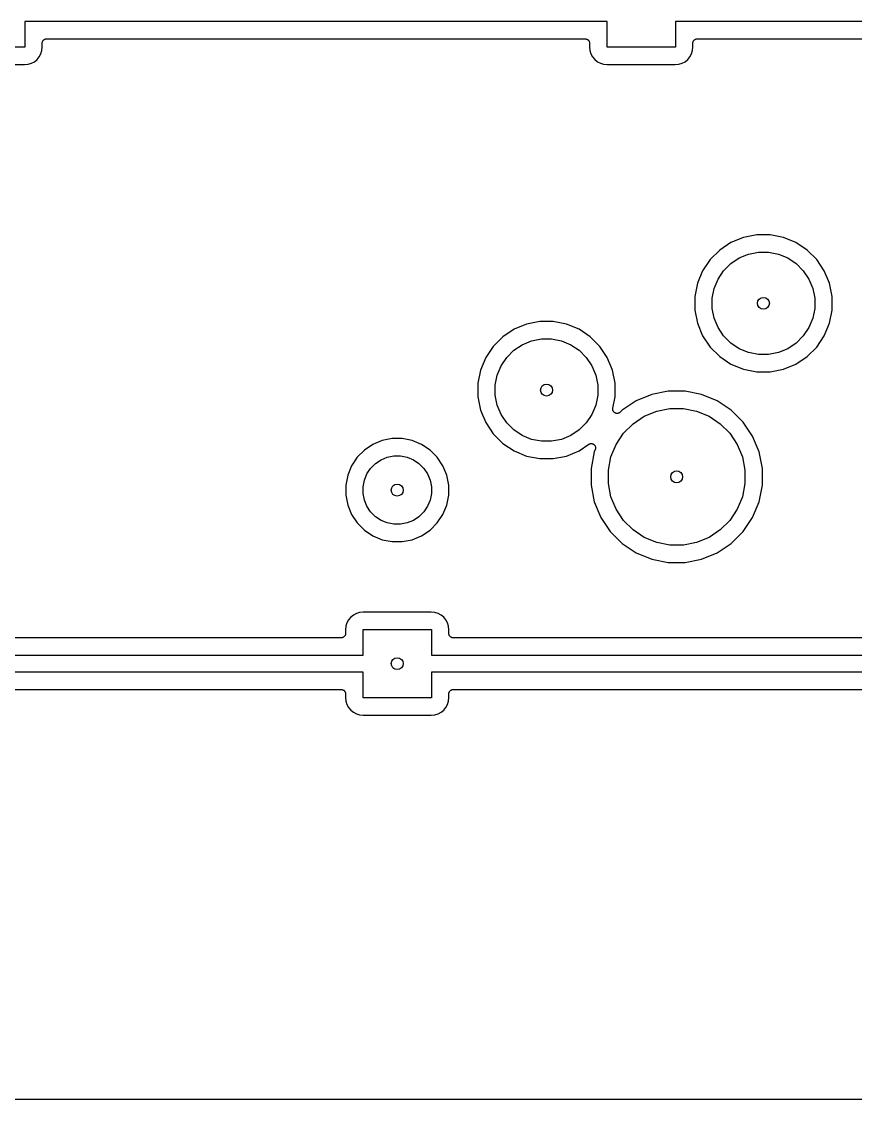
# Model space of a CAD drawing. Extents: x 1.5 to 15, y -8.3 to -3.1.
# Drawn here: x 4.302 to 5.263, y -8.342 to -7.1 of the extents above; entities that cross this region are included whole.
import ezdxf

# ---------------------------------------------------------------- set-up
doc = ezdxf.new("R2010")
doc.units = 0
doc.header["$MEASUREMENT"] = 0
doc.layers.add('BLACK', color=7, linetype='CONTINUOUS')

msp = doc.modelspace()

# ---------------------------------------------------------------- linework, layer by layer
at = {"layer": 'BLACK', "linetype": 'CONTINUOUS'}
for p, q in [((4.97659, -7.0999), (4.30533, -7.0999)), ((4.30533, -7.0999), (4.30533, -7.12943)), ((4.97659, -7.12943), (4.97659, -7.0999)), ((5.72659, -7.0999), (5.05533, -7.0999)), ((5.05533, -7.0999), (5.05533, -7.12943)), ((4.30533, -7.12943), (4.22659, -7.12943)), ((4.32505, -7.13335), (4.32546, -7.12918)), ((4.32546, -7.12483), (4.32551, -7.12436)), ((4.32546, -7.12487), (4.32546, -7.12483)), ((4.32546, -7.1249), (4.32546, -7.12487)), ((4.32546, -7.12487), (4.32546, -7.12487)), ((4.32546, -7.12487), (4.32546, -7.12487)), ((4.32546, -7.12918), (4.32546, -7.1249)), ((4.32551, -7.12436), (4.32556, -7.1239)), ((4.32556, -7.12386), (4.32571, -7.12341)), ((4.32556, -7.12388), (4.32556, -7.12386)), ((4.32556, -7.1239), (4.32556, -7.12388)), ((4.32571, -7.12341), (4.32585, -7.12296)), ((4.32585, -7.12295), (4.32586, -7.12293)), ((4.32585, -7.12296), (4.32585, -7.12295)), ((4.32586, -7.12293), (4.32609, -7.12252)), ((4.32609, -7.12252), (4.32631, -7.12211)), ((4.32631, -7.12211), (4.32632, -7.12209)), ((4.32632, -7.12209), (4.32633, -7.12208)), ((4.32633, -7.12208), (4.32663, -7.12172)), ((4.32663, -7.12172), (4.32693, -7.12135)), ((4.32693, -7.12135), (4.32695, -7.12134)), ((4.32695, -7.12134), (4.32696, -7.12133)), ((4.32696, -7.12133), (4.32732, -7.12103)), ((4.32732, -7.12103), (4.32769, -7.12074)), ((4.32769, -7.12074), (4.3277, -7.12073)), ((4.3277, -7.12073), (4.32772, -7.12072)), ((4.32772, -7.12072), (4.32813, -7.1205)), ((4.32813, -7.1205), (4.32855, -7.12028)), ((4.32855, -7.12028), (4.32857, -7.12027)), ((4.32857, -7.12027), (4.32858, -7.12027)), ((4.32858, -7.12027), (4.32903, -7.12013)), ((4.32903, -7.12013), (4.32948, -7.12)), ((4.32948, -7.12), (4.3295, -7.12)), ((4.3295, -7.12), (4.32952, -7.11999)), ((4.32952, -7.11999), (4.32999, -7.11995)), ((4.32999, -7.11995), (4.33046, -7.1199)), ((4.33046, -7.1199), (4.95147, -7.1199)), ((4.95147, -7.1199), (4.95151, -7.1199)), ((4.95151, -7.1199), (4.95151, -7.1199)), ((4.95151, -7.1199), (4.95151, -7.1199)), ((4.95151, -7.1199), (4.95154, -7.1199)), ((4.95154, -7.1199), (4.95201, -7.11995)), ((4.95201, -7.11995), (4.95248, -7.12)), ((4.95248, -7.12), (4.9525, -7.12001)), ((4.9525, -7.12001), (4.95251, -7.12001)), ((4.95251, -7.12001), (4.95296, -7.12015)), ((4.95296, -7.12015), (4.95341, -7.12029)), ((4.95341, -7.12029), (4.95343, -7.1203)), ((4.95343, -7.1203), (4.95344, -7.12031)), ((4.95344, -7.12031), (4.95385, -7.12053)), ((4.95385, -7.12053), (4.95427, -7.12076)), ((4.95427, -7.12076), (4.95428, -7.12077)), ((4.95428, -7.12077), (4.9543, -7.12078)), ((4.9543, -7.12078), (4.95466, -7.12108)), ((4.95466, -7.12108), (4.95502, -7.12138)), ((4.95502, -7.12138), (4.95503, -7.12139)), ((4.95503, -7.12139), (4.95505, -7.1214)), ((4.95505, -7.1214), (4.95534, -7.12177)), ((4.95534, -7.12177), (4.95564, -7.12213)), ((4.95564, -7.12213), (4.95565, -7.12215)), ((4.95565, -7.12215), (4.95566, -7.12216)), ((4.95566, -7.12216), (4.95588, -7.12258)), ((4.95588, -7.12258), (4.9561, -7.123)), ((4.9561, -7.123), (4.9561, -7.12301)), ((4.9561, -7.12301), (4.95611, -7.12303)), ((4.95611, -7.12303), (4.95624, -7.12348)), ((4.95624, -7.12348), (4.95638, -7.12393)), ((4.95638, -7.12393), (4.95638, -7.12395)), ((4.95638, -7.12395), (4.95638, -7.12396)), ((4.95638, -7.12396), (4.95643, -7.12443)), ((4.95643, -7.12443), (4.95647, -7.1249)), ((4.95647, -7.1249), (4.95647, -7.12918)), ((4.95647, -7.12918), (4.95688, -7.13335)), ((5.05533, -7.12943), (4.97659, -7.12943)), ((5.07505, -7.13335), (5.07546, -7.12918)), ((5.07546, -7.12483), (5.07551, -7.12436)), ((5.07546, -7.12487), (5.07546, -7.12483)), ((5.07546, -7.1249), (5.07546, -7.12487)), ((5.07546, -7.12487), (5.07546, -7.12487)), ((5.07546, -7.12487), (5.07546, -7.12487)), ((5.07546, -7.12918), (5.07546, -7.1249)), ((5.07551, -7.12436), (5.07556, -7.1239)), ((5.07556, -7.12386), (5.07571, -7.12341)), ((5.07556, -7.12388), (5.07556, -7.12386)), ((5.07556, -7.1239), (5.07556, -7.12388)), ((5.07571, -7.12341), (5.07585, -7.12296)), ((5.07585, -7.12295), (5.07586, -7.12293)), ((5.07585, -7.12296), (5.07585, -7.12295)), ((5.07586, -7.12293), (5.07609, -7.12252)), ((5.07609, -7.12252), (5.07631, -7.12211)), ((5.07631, -7.12211), (5.07632, -7.12209)), ((5.07632, -7.12209), (5.07633, -7.12208)), ((5.07633, -7.12208), (5.07663, -7.12172)), ((5.07663, -7.12172), (5.07693, -7.12135)), ((5.07693, -7.12135), (5.07695, -7.12134)), ((5.07695, -7.12134), (5.07696, -7.12133)), ((5.07696, -7.12133), (5.07732, -7.12103)), ((5.07732, -7.12103), (5.07769, -7.12074)), ((5.07769, -7.12074), (5.0777, -7.12073)), ((5.0777, -7.12073), (5.07772, -7.12072)), ((5.07772, -7.12072), (5.07813, -7.1205)), ((5.07813, -7.1205), (5.07855, -7.12028)), ((5.07855, -7.12028), (5.07857, -7.12027)), ((5.07857, -7.12027), (5.07858, -7.12027)), ((5.07858, -7.12027), (5.07903, -7.12013)), ((5.07903, -7.12013), (5.07948, -7.12)), ((5.07948, -7.12), (5.0795, -7.12)), ((5.0795, -7.12), (5.07952, -7.11999)), ((5.07952, -7.11999), (5.07999, -7.11995)), ((5.07999, -7.11995), (5.08046, -7.1199)), ((5.08046, -7.1199), (5.70147, -7.1199)), ((4.3165, -7.14614), (4.31955, -7.14364)), ((4.31955, -7.14364), (4.32204, -7.14059)), ((4.32204, -7.14059), (4.3239, -7.13712)), ((4.3239, -7.13712), (4.32505, -7.13335)), ((4.95688, -7.13335), (4.95803, -7.13712)), ((4.95803, -7.13712), (4.95988, -7.14059)), ((4.95988, -7.14059), (4.96238, -7.14364)), ((4.96238, -7.14364), (4.96543, -7.14614)), ((5.0665, -7.14614), (5.06955, -7.14364)), ((5.06955, -7.14364), (5.07204, -7.14059)), ((5.07204, -7.14059), (5.0739, -7.13712)), ((5.0739, -7.13712), (5.07505, -7.13335)), ((4.22684, -7.14955), (4.30509, -7.14955)), ((4.30509, -7.14955), (4.30926, -7.14914)), ((4.30926, -7.14914), (4.31303, -7.148)), ((4.31303, -7.148), (4.3165, -7.14614)), ((4.96543, -7.14614), (4.9689, -7.148)), ((4.9689, -7.148), (4.97267, -7.14914)), ((4.97267, -7.14914), (4.97684, -7.14955)), ((4.97684, -7.14955), (5.05509, -7.14955)), ((5.05509, -7.14955), (5.05926, -7.14914)), ((5.05926, -7.14914), (5.06303, -7.148)), ((5.06303, -7.148), (5.0665, -7.14614)), ((5.11939, -7.35465), (5.10645, -7.3633)), ((5.13378, -7.34869), (5.11939, -7.35465)), ((5.14905, -7.34565), (5.13378, -7.34869)), ((5.16463, -7.34565), (5.14905, -7.34565)), ((5.1799, -7.34869), (5.16463, -7.34565)), ((5.19429, -7.35465), (5.1799, -7.34869)), ((5.20724, -7.3633), (5.19429, -7.35465)), ((5.10645, -7.3633), (5.09543, -7.37431)), ((5.12887, -7.37237), (5.13961, -7.36792)), ((5.13961, -7.36792), (5.15102, -7.36565)), ((5.15102, -7.36565), (5.16266, -7.36565)), ((5.16266, -7.36565), (5.17407, -7.36792)), ((5.17407, -7.36792), (5.18481, -7.37237)), ((5.21825, -7.37431), (5.20724, -7.3633)), ((5.09543, -7.37431), (5.08678, -7.38726)), ((5.11097, -7.38706), (5.1192, -7.37883)), ((5.1192, -7.37883), (5.12887, -7.37237)), ((5.18481, -7.37237), (5.19449, -7.37883)), ((5.19449, -7.37883), (5.20271, -7.38706)), ((5.2269, -7.38726), (5.21825, -7.37431)), ((5.08678, -7.38726), (5.08082, -7.40165)), ((5.10451, -7.39673), (5.11097, -7.38706)), ((5.20271, -7.38706), (5.20917, -7.39673)), ((5.23286, -7.40165), (5.2269, -7.38726)), ((5.08082, -7.40165), (5.07779, -7.41692)), ((5.10005, -7.40748), (5.10451, -7.39673)), ((5.20917, -7.39673), (5.21363, -7.40748)), ((5.2359, -7.41692), (5.23286, -7.40165)), ((5.07779, -7.41692), (5.07779, -7.43249)), ((5.09779, -7.41889), (5.10005, -7.40748)), ((5.21363, -7.40748), (5.2159, -7.41889)), ((5.2359, -7.43249), (5.2359, -7.41692)), ((5.09779, -7.43052), (5.09779, -7.41889)), ((5.2159, -7.41889), (5.2159, -7.43052)), ((5.07779, -7.43249), (5.08082, -7.44776)), ((5.10005, -7.44193), (5.09779, -7.43052)), ((5.10451, -7.45268), (5.10005, -7.44193)), ((5.21363, -7.44193), (5.20917, -7.45268)), ((5.2159, -7.43052), (5.21363, -7.44193)), ((5.23286, -7.44776), (5.2359, -7.43249)), ((4.86939, -7.45465), (4.85645, -7.4633)), ((4.88378, -7.44869), (4.86939, -7.45465)), ((4.89905, -7.44565), (4.88378, -7.44869)), ((4.91463, -7.44565), (4.89905, -7.44565)), ((4.9299, -7.44869), (4.91463, -7.44565)), ((4.94429, -7.45465), (4.9299, -7.44869)), ((4.95724, -7.4633), (4.94429, -7.45465)), ((5.08082, -7.44776), (5.08678, -7.46215)), ((5.11097, -7.46235), (5.10451, -7.45268)), ((5.20917, -7.45268), (5.20271, -7.46235)), ((5.2269, -7.46215), (5.23286, -7.44776)), ((4.85645, -7.4633), (4.84543, -7.47431)), ((4.88961, -7.46792), (4.90102, -7.46565)), ((4.90102, -7.46565), (4.91266, -7.46565)), ((4.91266, -7.46565), (4.92407, -7.46792)), ((4.96825, -7.47431), (4.95724, -7.4633)), ((5.08678, -7.46215), (5.09543, -7.4751)), ((5.1192, -7.47058), (5.11097, -7.46235)), ((5.20271, -7.46235), (5.19449, -7.47058)), ((5.21825, -7.4751), (5.2269, -7.46215)), ((4.84543, -7.47431), (4.83678, -7.48726)), ((4.86097, -7.48706), (4.8692, -7.47883)), ((4.8692, -7.47883), (4.87887, -7.47237)), ((4.87887, -7.47237), (4.88961, -7.46792)), ((4.92407, -7.46792), (4.93481, -7.47237)), ((4.93481, -7.47237), (4.94449, -7.47883)), ((4.94449, -7.47883), (4.95271, -7.48706)), ((4.9769, -7.48726), (4.96825, -7.47431)), ((5.09543, -7.4751), (5.10645, -7.48611)), ((5.12887, -7.47704), (5.1192, -7.47058)), ((5.13961, -7.48149), (5.12887, -7.47704)), ((5.18481, -7.47704), (5.17407, -7.48149)), ((5.19449, -7.47058), (5.18481, -7.47704)), ((5.20724, -7.48611), (5.21825, -7.4751)), ((4.83678, -7.48726), (4.83082, -7.50165)), ((4.85451, -7.49673), (4.86097, -7.48706)), ((4.95271, -7.48706), (4.95917, -7.49673)), ((4.98286, -7.50165), (4.9769, -7.48726)), ((5.10645, -7.48611), (5.11939, -7.49476)), ((5.15102, -7.48376), (5.13961, -7.48149)), ((5.16266, -7.48376), (5.15102, -7.48376)), ((5.17407, -7.48149), (5.16266, -7.48376)), ((5.19429, -7.49476), (5.20724, -7.48611)), ((4.83082, -7.50165), (4.82779, -7.51692)), ((4.85005, -7.50748), (4.85451, -7.49673)), ((4.95917, -7.49673), (4.96363, -7.50748)), ((4.9859, -7.51692), (4.98286, -7.50165)), ((5.11939, -7.49476), (5.13378, -7.50072)), ((5.13378, -7.50072), (5.14905, -7.50376)), ((5.14905, -7.50376), (5.16463, -7.50376)), ((5.16463, -7.50376), (5.1799, -7.50072)), ((5.1799, -7.50072), (5.19429, -7.49476)), ((4.82779, -7.51692), (4.82779, -7.53249)), ((4.84779, -7.51889), (4.85005, -7.50748)), ((4.96363, -7.50748), (4.9659, -7.51889)), ((4.9859, -7.53249), (4.9859, -7.51692)), ((4.84779, -7.53052), (4.84779, -7.51889)), ((4.9659, -7.51889), (4.9659, -7.53052)), ((5.04712, -7.52596), (5.02804, -7.52976)), ((5.06657, -7.52596), (5.04712, -7.52596)), ((5.08564, -7.52976), (5.06657, -7.52596)), ((4.82779, -7.53249), (4.83082, -7.54776)), ((4.85005, -7.54193), (4.84779, -7.53052)), ((4.85451, -7.55268), (4.85005, -7.54193)), ((4.96363, -7.54193), (4.95917, -7.55268)), ((4.9659, -7.53052), (4.96363, -7.54193)), ((4.98327, -7.54568), (4.9859, -7.53249)), ((5.01007, -7.5372), (4.9939, -7.54801)), ((5.02804, -7.52976), (5.01007, -7.5372)), ((5.10361, -7.5372), (5.08564, -7.52976)), ((5.11978, -7.54801), (5.10361, -7.5372)), ((4.83082, -7.54776), (4.83678, -7.56215)), ((4.86097, -7.56235), (4.85451, -7.55268)), ((4.95917, -7.55268), (4.95271, -7.56235)), ((4.98318, -7.54664), (4.98322, -7.54616)), ((4.98318, -7.54665), (4.98318, -7.54664)), ((4.98322, -7.54713), (4.98318, -7.54665)), ((4.98318, -7.54665), (4.98318, -7.54665)), ((4.98322, -7.54616), (4.98327, -7.54568)), ((4.98327, -7.54761), (4.98322, -7.54713)), ((4.98327, -7.54762), (4.98327, -7.54761)), ((4.98327, -7.54763), (4.98327, -7.54762)), ((4.98341, -7.54809), (4.98327, -7.54763)), ((4.98355, -7.54855), (4.98341, -7.54809)), ((4.98355, -7.54856), (4.98355, -7.54855)), ((4.98355, -7.54855), (4.98355, -7.54855)), ((4.98378, -7.54899), (4.98355, -7.54856)), ((4.984, -7.54941), (4.98378, -7.54899)), ((4.98401, -7.54942), (4.984, -7.54941)), ((4.98431, -7.54979), (4.98401, -7.54942)), ((4.98401, -7.54942), (4.98401, -7.54942)), ((4.98462, -7.55017), (4.98431, -7.54979)), ((4.98462, -7.55018), (4.98462, -7.55017)), ((4.98462, -7.55017), (4.98462, -7.55017)), ((4.98499, -7.55048), (4.98462, -7.55018)), ((4.98536, -7.55079), (4.98499, -7.55048)), ((4.98537, -7.5508), (4.98536, -7.55079)), ((4.98538, -7.5508), (4.98537, -7.5508)), ((4.9858, -7.55103), (4.98538, -7.5508)), ((4.98622, -7.55126), (4.9858, -7.55103)), ((4.98623, -7.55126), (4.98622, -7.55126)), ((4.98623, -7.55127), (4.98623, -7.55126)), ((4.9867, -7.55141), (4.98623, -7.55127)), ((4.98715, -7.55155), (4.9867, -7.55141)), ((4.98716, -7.55155), (4.98715, -7.55155)), ((4.98717, -7.55156), (4.98716, -7.55155)), ((4.98765, -7.55161), (4.98717, -7.55156)), ((4.98812, -7.55166), (4.98765, -7.55161)), ((4.98813, -7.55166), (4.98812, -7.55166)), ((4.98814, -7.55166), (4.98813, -7.55166)), ((4.98861, -7.55162), (4.98814, -7.55166)), ((4.9891, -7.55157), (4.98861, -7.55162)), ((4.98911, -7.55157), (4.9891, -7.55157)), ((4.9891, -7.55157), (4.9891, -7.55157)), ((4.98957, -7.55144), (4.98911, -7.55157)), ((4.99003, -7.5513), (4.98957, -7.55144)), ((4.99004, -7.5513), (4.99003, -7.5513)), ((4.99048, -7.55107), (4.99004, -7.5513)), ((4.99004, -7.5513), (4.99004, -7.5513)), ((4.9909, -7.55085), (4.99048, -7.55107)), ((4.99091, -7.55085), (4.9909, -7.55085)), ((4.9909, -7.55085), (4.9909, -7.55085)), ((4.99128, -7.55054), (4.99091, -7.55085)), ((4.99166, -7.55024), (4.99128, -7.55054)), ((4.99167, -7.55023), (4.99166, -7.55024)), ((4.99171, -7.55019), (4.99167, -7.55023)), ((4.99167, -7.55023), (4.99167, -7.55023)), ((4.99167, -7.55023), (4.99167, -7.55023)), ((4.9939, -7.54801), (4.99171, -7.55019)), ((5.01954, -7.55493), (5.03387, -7.54899)), ((5.03387, -7.54899), (5.04909, -7.54596)), ((5.04909, -7.54596), (5.0646, -7.54596)), ((5.0646, -7.54596), (5.07981, -7.54899)), ((5.07981, -7.54899), (5.09414, -7.55493)), ((5.13354, -7.56176), (5.11978, -7.54801)), ((4.83678, -7.56215), (4.84543, -7.5751)), ((4.8692, -7.57058), (4.86097, -7.56235)), ((4.95271, -7.56235), (4.94449, -7.57058)), ((4.99568, -7.57451), (5.00665, -7.56354)), ((5.00665, -7.56354), (5.01954, -7.55493)), ((5.09414, -7.55493), (5.10703, -7.56354)), ((5.10703, -7.56354), (5.118, -7.57451)), ((5.14434, -7.57793), (5.13354, -7.56176)), ((4.84543, -7.5751), (4.85645, -7.58611)), ((4.87887, -7.57704), (4.8692, -7.57058)), ((4.88961, -7.58149), (4.87887, -7.57704)), ((4.93481, -7.57704), (4.92407, -7.58149)), ((4.94449, -7.57058), (4.93481, -7.57704)), ((4.98706, -7.58741), (4.99568, -7.57451)), ((5.118, -7.57451), (5.12662, -7.58741)), ((5.15179, -7.5959), (5.14434, -7.57793)), ((4.70659, -7.58745), (4.69687, -7.59394)), ((4.7174, -7.58297), (4.70659, -7.58745)), ((4.72887, -7.58069), (4.7174, -7.58297)), ((4.74056, -7.58069), (4.72887, -7.58069)), ((4.75203, -7.58297), (4.74056, -7.58069)), ((4.76284, -7.58745), (4.75203, -7.58297)), ((4.77256, -7.59394), (4.76284, -7.58745)), ((4.85645, -7.58611), (4.86939, -7.59476)), ((4.90102, -7.58376), (4.88961, -7.58149)), ((4.91266, -7.58376), (4.90102, -7.58376)), ((4.92407, -7.58149), (4.91266, -7.58376)), ((4.94429, -7.59476), (4.95558, -7.58722)), ((4.95558, -7.58722), (4.95563, -7.58718)), ((4.95563, -7.58718), (4.95563, -7.58718)), ((4.95563, -7.58718), (4.95563, -7.58718)), ((4.95563, -7.58718), (4.95564, -7.58718)), ((4.95564, -7.58718), (4.95607, -7.58695)), ((4.95607, -7.58695), (4.95649, -7.58673)), ((4.95649, -7.58673), (4.9565, -7.58673)), ((4.9565, -7.58673), (4.95651, -7.58673)), ((4.95651, -7.58673), (4.95697, -7.5866)), ((4.95697, -7.5866), (4.95743, -7.58646)), ((4.95743, -7.58646), (4.95744, -7.58646)), ((4.95744, -7.58646), (4.95792, -7.58642)), ((4.95744, -7.58646), (4.95744, -7.58646)), ((4.95792, -7.58642), (4.9584, -7.58637)), ((4.9584, -7.58637), (4.95841, -7.58637)), ((4.95841, -7.58637), (4.95842, -7.58637)), ((4.95842, -7.58637), (4.95891, -7.58643)), ((4.95891, -7.58643), (4.95937, -7.58648)), ((4.95937, -7.58648), (4.95938, -7.58648)), ((4.95938, -7.58648), (4.95939, -7.58648)), ((4.95939, -7.58648), (4.95986, -7.58663)), ((4.95986, -7.58663), (4.9603, -7.58677)), ((4.9603, -7.58677), (4.96031, -7.58677)), ((4.96031, -7.58677), (4.96032, -7.58677)), ((4.96032, -7.58677), (4.96075, -7.58701)), ((4.96075, -7.58701), (4.96116, -7.58723)), ((4.96116, -7.58723), (4.96117, -7.58724)), ((4.96117, -7.58724), (4.96117, -7.58724)), ((4.96117, -7.58724), (4.96155, -7.58755)), ((4.96155, -7.58755), (4.96191, -7.58786)), ((4.96191, -7.58786), (4.96192, -7.58786)), ((4.96192, -7.58786), (4.96192, -7.58787)), ((4.96192, -7.58787), (4.96223, -7.58824)), ((4.96223, -7.58824), (4.96253, -7.58861)), ((4.96253, -7.58861), (4.96253, -7.58862)), ((4.96253, -7.58862), (4.96254, -7.58862)), ((4.96254, -7.58862), (4.96277, -7.58906)), ((4.96277, -7.58906), (4.96299, -7.58948)), ((4.96299, -7.58948), (4.96299, -7.58948)), ((4.96299, -7.58948), (4.96299, -7.58949)), ((4.96299, -7.58949), (4.96313, -7.58996)), ((4.96313, -7.58996), (4.96327, -7.59041)), ((4.96327, -7.59041), (4.96327, -7.59042)), ((4.96327, -7.59042), (4.96327, -7.59042)), ((4.96327, -7.59042), (4.96331, -7.59092)), ((4.96331, -7.59092), (4.96336, -7.59138)), ((4.96336, -7.59139), (4.96331, -7.59188)), ((4.96336, -7.59138), (4.96336, -7.59139)), ((4.96336, -7.59139), (4.96336, -7.59139)), ((4.98113, -7.60174), (4.98706, -7.58741)), ((5.12662, -7.58741), (5.13255, -7.60174)), ((4.6886, -7.60221), (4.6821, -7.61194)), ((4.69687, -7.59394), (4.6886, -7.60221)), ((4.71607, -7.60517), (4.72323, -7.6022)), ((4.72323, -7.6022), (4.73084, -7.60069)), ((4.73084, -7.60069), (4.73859, -7.60069)), ((4.73859, -7.60069), (4.7462, -7.6022)), ((4.7462, -7.6022), (4.75336, -7.60517)), ((4.78083, -7.60221), (4.77256, -7.59394)), ((4.78733, -7.61194), (4.78083, -7.60221)), ((4.86939, -7.59476), (4.88378, -7.60072)), ((4.88378, -7.60072), (4.89905, -7.60376)), ((4.89905, -7.60376), (4.91463, -7.60376)), ((4.91463, -7.60376), (4.9299, -7.60072)), ((4.9299, -7.60072), (4.94429, -7.59476)), ((4.96189, -7.5959), (4.9581, -7.61498)), ((4.96298, -7.59329), (4.96189, -7.5959)), ((4.96312, -7.59283), (4.96298, -7.59329)), ((4.96326, -7.59237), (4.96312, -7.59283)), ((4.96331, -7.59188), (4.96326, -7.59235)), ((4.96326, -7.59235), (4.96326, -7.59236)), ((4.96326, -7.59236), (4.96326, -7.59237)), ((4.9781, -7.61695), (4.98113, -7.60174)), ((5.13255, -7.60174), (5.13558, -7.61695)), ((5.15558, -7.61498), (5.15179, -7.5959)), ((4.6821, -7.61194), (4.67763, -7.62274)), ((4.69983, -7.62141), (4.70413, -7.61496)), ((4.70413, -7.61496), (4.70962, -7.60948)), ((4.70962, -7.60948), (4.71607, -7.60517)), ((4.75336, -7.60517), (4.75981, -7.60948)), ((4.75981, -7.60948), (4.7653, -7.61496)), ((4.7653, -7.61496), (4.7696, -7.62141)), ((4.7918, -7.62274), (4.78733, -7.61194)), ((4.9581, -7.61498), (4.9581, -7.63443)), ((5.15558, -7.63443), (5.15558, -7.61498)), ((4.67763, -7.62274), (4.67534, -7.63421)), ((4.69534, -7.63618), (4.69686, -7.62858)), ((4.69686, -7.62858), (4.69983, -7.62141)), ((4.7696, -7.62141), (4.77257, -7.62858)), ((4.77257, -7.62858), (4.77408, -7.63618)), ((4.79408, -7.63421), (4.7918, -7.62274)), ((4.9781, -7.63246), (4.9781, -7.61695)), ((5.13558, -7.61695), (5.13558, -7.63246)), ((4.67534, -7.63421), (4.67534, -7.64591)), ((4.69534, -7.64394), (4.69534, -7.63618)), ((4.77408, -7.63618), (4.77408, -7.64394)), ((4.79408, -7.64591), (4.79408, -7.63421)), ((4.9581, -7.63443), (4.96189, -7.65351)), ((4.98113, -7.64767), (4.9781, -7.63246)), ((5.13558, -7.63246), (5.13255, -7.64767)), ((5.15179, -7.65351), (5.15558, -7.63443)), ((4.67534, -7.64591), (4.67763, -7.65738)), ((4.69686, -7.65154), (4.69534, -7.64394)), ((4.69983, -7.65871), (4.69686, -7.65154)), ((4.77257, -7.65154), (4.7696, -7.65871)), ((4.77408, -7.64394), (4.77257, -7.65154)), ((4.7918, -7.65738), (4.79408, -7.64591)), ((4.96189, -7.65351), (4.96934, -7.67148)), ((4.98706, -7.662), (4.98113, -7.64767)), ((5.13255, -7.64767), (5.12662, -7.662)), ((5.14434, -7.67148), (5.15179, -7.65351)), ((4.67763, -7.65738), (4.6821, -7.66818)), ((4.70413, -7.66516), (4.69983, -7.65871)), ((4.70962, -7.67064), (4.70413, -7.66516)), ((4.7653, -7.66516), (4.75981, -7.67064)), ((4.7696, -7.65871), (4.7653, -7.66516)), ((4.78733, -7.66818), (4.7918, -7.65738)), ((4.99568, -7.6749), (4.98706, -7.662)), ((5.12662, -7.662), (5.118, -7.6749)), ((4.6821, -7.66818), (4.6886, -7.67791)), ((4.6886, -7.67791), (4.69687, -7.68617)), ((4.71607, -7.67495), (4.70962, -7.67064)), ((4.72323, -7.67792), (4.71607, -7.67495)), ((4.73084, -7.67943), (4.72323, -7.67792)), ((4.7462, -7.67792), (4.73859, -7.67943)), ((4.75336, -7.67495), (4.7462, -7.67792)), ((4.75981, -7.67064), (4.75336, -7.67495)), ((4.77256, -7.68617), (4.78083, -7.67791)), ((4.78083, -7.67791), (4.78733, -7.66818)), ((4.96934, -7.67148), (4.98014, -7.68765)), ((5.00665, -7.68587), (4.99568, -7.6749)), ((5.118, -7.6749), (5.10703, -7.68587)), ((5.13354, -7.68765), (5.14434, -7.67148)), ((4.69687, -7.68617), (4.70659, -7.69267)), ((4.73859, -7.67943), (4.73084, -7.67943)), ((4.76284, -7.69267), (4.77256, -7.68617)), ((4.98014, -7.68765), (4.9939, -7.7014)), ((5.01954, -7.69448), (5.00665, -7.68587)), ((5.10703, -7.68587), (5.09414, -7.69448)), ((5.11978, -7.7014), (5.13354, -7.68765)), ((4.70659, -7.69267), (4.7174, -7.69715)), ((4.7174, -7.69715), (4.72887, -7.69943)), ((4.72887, -7.69943), (4.74056, -7.69943)), ((4.74056, -7.69943), (4.75203, -7.69715)), ((4.75203, -7.69715), (4.76284, -7.69267)), ((4.9939, -7.7014), (5.01007, -7.71221)), ((5.03387, -7.70042), (5.01954, -7.69448)), ((5.04909, -7.70344), (5.03387, -7.70042)), ((5.0646, -7.70344), (5.04909, -7.70344)), ((5.07981, -7.70042), (5.0646, -7.70344)), ((5.09414, -7.69448), (5.07981, -7.70042)), ((5.10361, -7.71221), (5.11978, -7.7014)), ((5.01007, -7.71221), (5.02804, -7.71965)), ((5.08564, -7.71965), (5.10361, -7.71221)), ((5.02804, -7.71965), (5.04712, -7.72344)), ((5.04712, -7.72344), (5.06657, -7.72344)), ((5.06657, -7.72344), (5.08564, -7.71965)), ((4.67863, -7.78952), (4.67678, -7.793)), ((4.68113, -7.78648), (4.67863, -7.78952)), ((4.68418, -7.78398), (4.68113, -7.78648)), ((4.68765, -7.78212), (4.68418, -7.78398)), ((4.69142, -7.78098), (4.68765, -7.78212)), ((4.69559, -7.78057), (4.69142, -7.78098)), ((4.77384, -7.78057), (4.69559, -7.78057)), ((4.77801, -7.78098), (4.77384, -7.78057)), ((4.78178, -7.78212), (4.77801, -7.78098)), ((4.78525, -7.78398), (4.78178, -7.78212)), ((4.7883, -7.78648), (4.78525, -7.78398)), ((4.79079, -7.78952), (4.7883, -7.78648)), ((4.79265, -7.793), (4.79079, -7.78952)), ((4.67563, -7.79677), (4.67522, -7.80093)), ((4.67522, -7.80093), (4.67522, -7.80522)), ((4.67678, -7.793), (4.67563, -7.79677)), ((4.69534, -7.83022), (4.69534, -7.80069)), ((4.69534, -7.80069), (4.77408, -7.80069)), ((4.77408, -7.80069), (4.77408, -7.83022)), ((4.7938, -7.79677), (4.79265, -7.793)), ((4.79421, -7.80093), (4.7938, -7.79677)), ((4.79421, -7.80522), (4.79421, -7.80093)), ((4.67022, -7.81022), (3.86171, -7.81022)), ((4.67069, -7.81017), (4.67022, -7.81022)), ((4.67116, -7.81013), (4.67069, -7.81017)), ((4.67118, -7.81012), (4.67116, -7.81013)), ((4.67119, -7.81012), (4.67118, -7.81012)), ((4.67165, -7.80999), (4.67119, -7.81012)), ((4.6721, -7.80985), (4.67165, -7.80999)), ((4.67211, -7.80984), (4.6721, -7.80985)), ((4.67213, -7.80984), (4.67211, -7.80984)), ((4.67254, -7.80962), (4.67213, -7.80984)), ((4.67296, -7.8094), (4.67254, -7.80962)), ((4.67298, -7.80939), (4.67296, -7.8094)), ((4.67299, -7.80938), (4.67298, -7.80939)), ((4.67336, -7.80908), (4.67299, -7.80938)), ((4.67372, -7.80879), (4.67336, -7.80908)), ((4.67373, -7.80878), (4.67372, -7.80879)), ((4.67375, -7.80876), (4.67373, -7.80878)), ((4.67405, -7.8084), (4.67375, -7.80876)), ((4.67435, -7.80804), (4.67405, -7.8084)), ((4.67436, -7.80803), (4.67435, -7.80804)), ((4.67437, -7.80801), (4.67436, -7.80803)), ((4.67459, -7.8076), (4.67437, -7.80801)), ((4.67482, -7.80719), (4.67459, -7.8076)), ((4.67483, -7.80715), (4.67482, -7.80717)), ((4.67482, -7.80717), (4.67482, -7.80719)), ((4.67497, -7.8067), (4.67483, -7.80715)), ((4.67511, -7.80626), (4.67497, -7.8067)), ((4.67512, -7.80624), (4.67511, -7.80626)), ((4.67517, -7.80576), (4.67512, -7.80622)), ((4.67512, -7.80622), (4.67512, -7.80624)), ((4.67522, -7.80529), (4.67517, -7.80576)), ((4.67522, -7.80522), (4.67522, -7.80525)), ((4.67522, -7.80525), (4.67522, -7.80525)), ((4.67522, -7.80525), (4.67522, -7.80525)), ((4.67522, -7.80525), (4.67522, -7.80529)), ((4.79425, -7.80569), (4.79421, -7.80522)), ((4.79429, -7.80615), (4.79425, -7.80569)), ((4.7943, -7.80617), (4.79429, -7.80615)), ((4.7943, -7.80619), (4.7943, -7.80617)), ((4.79444, -7.80664), (4.7943, -7.80619)), ((4.79457, -7.80709), (4.79444, -7.80664)), ((4.79458, -7.80711), (4.79457, -7.80709)), ((4.79458, -7.80712), (4.79458, -7.80711)), ((4.7948, -7.80754), (4.79458, -7.80712)), ((4.79502, -7.80795), (4.7948, -7.80754)), ((4.79503, -7.80797), (4.79502, -7.80795)), ((4.79504, -7.80798), (4.79503, -7.80797)), ((4.79534, -7.80835), (4.79504, -7.80798)), ((4.79563, -7.80871), (4.79534, -7.80835)), ((4.79565, -7.80873), (4.79563, -7.80871)), ((4.79566, -7.80874), (4.79565, -7.80873)), ((4.79602, -7.80904), (4.79566, -7.80874)), ((4.79638, -7.80934), (4.79602, -7.80904)), ((4.7964, -7.80935), (4.79638, -7.80934)), ((4.79641, -7.80936), (4.7964, -7.80935)), ((4.79682, -7.80959), (4.79641, -7.80936)), ((4.79724, -7.80981), (4.79682, -7.80959)), ((4.79725, -7.80982), (4.79724, -7.80981)), ((4.79727, -7.80983), (4.79725, -7.80982)), ((4.79772, -7.80996), (4.79727, -7.80983)), ((4.79817, -7.81011), (4.79772, -7.80996)), ((4.79818, -7.81011), (4.79817, -7.81011)), ((4.7982, -7.81011), (4.79818, -7.81011)), ((4.79867, -7.81016), (4.7982, -7.81011)), ((4.79914, -7.81022), (4.79867, -7.81016)), ((4.79917, -7.81022), (4.79914, -7.81022)), ((4.79921, -7.81022), (4.79917, -7.81022)), ((4.79917, -7.81022), (4.79917, -7.81022)), ((4.79917, -7.81022), (4.79917, -7.81022)), ((7.48272, -7.81022), (4.79921, -7.81022)), ((3.83658, -7.83022), (4.69534, -7.83022)), ((4.77408, -7.83022), (7.50784, -7.83022)), ((4.69534, -7.8499), (3.83658, -7.8499)), ((4.69534, -7.87943), (4.69534, -7.8499)), ((7.50784, -7.8499), (4.77408, -7.8499)), ((4.77408, -7.8499), (4.77408, -7.87943)), ((3.86171, -7.8699), (4.67022, -7.8699)), ((4.67022, -7.8699), (4.67026, -7.8699)), ((4.67026, -7.8699), (4.67026, -7.8699)), ((4.67026, -7.8699), (4.67026, -7.8699)), ((4.67026, -7.8699), (4.67029, -7.8699)), ((4.67029, -7.8699), (4.67076, -7.86995)), ((4.67076, -7.86995), (4.67123, -7.87)), ((4.67123, -7.87), (4.67125, -7.87001)), ((4.67125, -7.87001), (4.67126, -7.87001)), ((4.67126, -7.87001), (4.67171, -7.87015)), ((4.67171, -7.87015), (4.67216, -7.87029)), ((4.67216, -7.87029), (4.67218, -7.8703)), ((4.67218, -7.8703), (4.67219, -7.87031)), ((4.67219, -7.87031), (4.6726, -7.87053)), ((4.6726, -7.87053), (4.67302, -7.87076)), ((4.67302, -7.87076), (4.67303, -7.87077)), ((4.67303, -7.87077), (4.67305, -7.87078)), ((4.67305, -7.87078), (4.67341, -7.87108)), ((4.67341, -7.87108), (4.67377, -7.87138)), ((4.67377, -7.87138), (4.67378, -7.87139)), ((4.67378, -7.87139), (4.6738, -7.8714)), ((4.6738, -7.8714), (4.67409, -7.87177)), ((4.67409, -7.87177), (4.67439, -7.87213)), ((4.67439, -7.87213), (4.6744, -7.87215)), ((4.6744, -7.87215), (4.67441, -7.87216)), ((4.67441, -7.87216), (4.67463, -7.87258)), ((4.67463, -7.87258), (4.67485, -7.873)), ((4.67485, -7.873), (4.67485, -7.87301)), ((4.67485, -7.87301), (4.67486, -7.87303)), ((4.67486, -7.87303), (4.67499, -7.87348)), ((4.67499, -7.87348), (4.67513, -7.87393)), ((4.67513, -7.87393), (4.67513, -7.87395)), ((4.67513, -7.87395), (4.67513, -7.87396)), ((4.67513, -7.87396), (4.67518, -7.87443)), ((4.67518, -7.87443), (4.67522, -7.8749)), ((4.67522, -7.8749), (4.67522, -7.87918)), ((4.79421, -7.87483), (4.79426, -7.87436)), ((4.79421, -7.87487), (4.79421, -7.87483)), ((4.79421, -7.8749), (4.79421, -7.87487)), ((4.79421, -7.87487), (4.79421, -7.87487)), ((4.79421, -7.87487), (4.79421, -7.87487)), ((4.79421, -7.87918), (4.79421, -7.8749)), ((4.79426, -7.87436), (4.79431, -7.8739)), ((4.79431, -7.87386), (4.79446, -7.87341)), ((4.79431, -7.87388), (4.79431, -7.87386)), ((4.79431, -7.8739), (4.79431, -7.87388)), ((4.79446, -7.87341), (4.7946, -7.87296)), ((4.7946, -7.87295), (4.79461, -7.87293)), ((4.7946, -7.87296), (4.7946, -7.87295)), ((4.79461, -7.87293), (4.79484, -7.87252)), ((4.79484, -7.87252), (4.79506, -7.87211)), ((4.79506, -7.87211), (4.79507, -7.87209)), ((4.79507, -7.87209), (4.79508, -7.87208)), ((4.79508, -7.87208), (4.79538, -7.87172)), ((4.79538, -7.87172), (4.79568, -7.87135)), ((4.79568, -7.87135), (4.7957, -7.87134)), ((4.7957, -7.87134), (4.79571, -7.87133)), ((4.79571, -7.87133), (4.79607, -7.87103)), ((4.79607, -7.87103), (4.79644, -7.87074)), ((4.79644, -7.87074), (4.79645, -7.87073)), ((4.79645, -7.87073), (4.79647, -7.87072)), ((4.79647, -7.87072), (4.79688, -7.8705)), ((4.79688, -7.8705), (4.7973, -7.87028)), ((4.7973, -7.87028), (4.79732, -7.87027)), ((4.79732, -7.87027), (4.79733, -7.87027)), ((4.79733, -7.87027), (4.79778, -7.87013)), ((4.79778, -7.87013), (4.79823, -7.87)), ((4.79823, -7.87), (4.79825, -7.87)), ((4.79825, -7.87), (4.79827, -7.86999)), ((4.79827, -7.86999), (4.79874, -7.86995)), ((4.79874, -7.86995), (4.79921, -7.8699)), ((4.79921, -7.8699), (7.48272, -7.8699)), ((4.67522, -7.87918), (4.67563, -7.88335)), ((4.67563, -7.88335), (4.67678, -7.88712)), ((4.67678, -7.88712), (4.67863, -7.89059)), ((4.77408, -7.87943), (4.69534, -7.87943)), ((4.79079, -7.89059), (4.79265, -7.88712)), ((4.79265, -7.88712), (4.7938, -7.88335)), ((4.7938, -7.88335), (4.79421, -7.87918)), ((4.67863, -7.89059), (4.68113, -7.89364)), ((4.68113, -7.89364), (4.68418, -7.89614)), ((4.68418, -7.89614), (4.68765, -7.898)), ((4.68765, -7.898), (4.69142, -7.89914)), ((4.69142, -7.89914), (4.69559, -7.89955)), ((4.69559, -7.89955), (4.77384, -7.89955)), ((4.77384, -7.89955), (4.77801, -7.89914)), ((4.77801, -7.89914), (4.78178, -7.898)), ((4.78178, -7.898), (4.78525, -7.89614)), ((4.78525, -7.89614), (4.7883, -7.89364)), ((4.7883, -7.89364), (4.79079, -7.89059)), ((14.9814, -8.3424), (1.50728, -8.3424))]:
    msp.add_line(p, q, dxfattribs=at)
at = {"layer": 'BLACK'}
for centre in [(5.15684, -7.4247), (4.90684, -7.5247), (5.05684, -7.6247), (4.73471, -7.64006), (4.73471, -7.84006)]:
    msp.add_circle(centre, 0.00689, dxfattribs=at)

doc.saveas('drawing.dxf')
